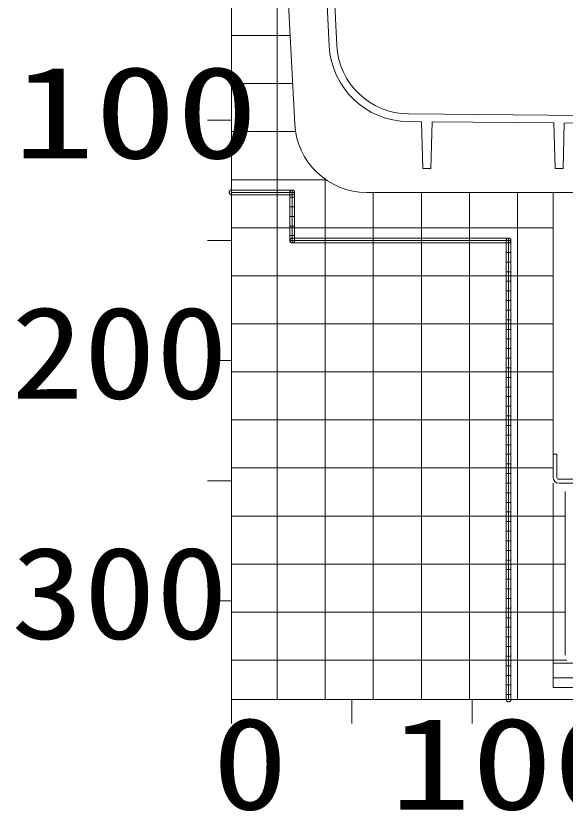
# Model space of a CAD drawing. Units: millimetres on the paper. Extents: x -305 to 305, y -152 to 152.
# Drawn here: x -124.45 to -113.03, y -45.64 to -29.09 of the extents above; entities that cross this region are included whole.
import ezdxf
from ezdxf.enums import TextEntityAlignment as Align

# ---------------------------------------------------------------- set-up
doc = ezdxf.new("R2010")
doc.units = ezdxf.units.MM
doc.layers.add('0-0_PV', color=7, linetype='Continuous', lineweight=9)
doc.styles.add('ＭＳ ゴシック', font='')
doc.styles.get('ＭＳ ゴシック').set_extended_font_data('MS Gothic')

msp = doc.modelspace()

# ---------------------------------------------------------------- linework, layer by layer
at = {"layer": '0-0_PV'}
for p, q in [((-119.963, -3.313), (-119.963, -43.313)), ((-117.933, -29.716), (-119.05, -8.413)), ((-117.774, -29.707), (-118.895, -8.303)), ((-119.017, -32.763), (-119.017, -25.274)), ((-119.963, -29.498), (-118.749, -29.498)), ((-119.963, -30.498), (-118.696, -30.498)), ((-120.463, -31.263), (-119.963, -31.263)), ((-108.112, -31.197), (-116.288, -31.129)), ((-116.011, -31.291), (-116.29, -31.289)), ((-115.985, -32.263), (-116.011, -31.291)), ((-115.794, -31.293), (-115.82, -32.263)), ((-113.26, -31.314), (-115.794, -31.293)), ((-113.235, -32.263), (-113.26, -31.314)), ((-113.045, -31.316), (-113.07, -32.263)), ((-108.509, -31.354), (-113.045, -31.316)), ((-119.963, -31.498), (-118.629, -31.498)), ((-115.985, -32.263), (-115.82, -32.263)), ((-113.235, -32.263), (-113.07, -32.263)), ((-119.963, -32.498), (-117.999, -32.498)), ((-118.017, -33.763), (-118.017, -32.484)), ((-118.703, -32.713), (-119.963, -32.713)), ((-119.017, -43.313), (-119.017, -32.763)), ((-108.499, -32.763), (-117.154, -32.763)), ((-117.017, -33.763), (-117.017, -32.763)), ((-116.017, -33.763), (-116.017, -32.763)), ((-115.017, -33.763), (-115.017, -32.763)), ((-114.017, -43.313), (-114.017, -32.763)), ((-113.278, -32.763), (-113.278, -38.213)), ((-118.653, -32.863), (-118.753, -32.863)), ((-118.653, -33.063), (-118.753, -33.063)), ((-118.653, -33.263), (-118.753, -33.263)), ((-119.963, -33.498), (-118.703, -33.498)), ((-118.653, -33.463), (-118.753, -33.463)), ((-118.703, -33.498), (-113.278, -33.498)), ((-118.653, -33.663), (-118.753, -33.663)), ((-114.203, -33.713), (-118.703, -33.713)), ((-120.463, -33.763), (-119.963, -33.763)), ((-118.017, -43.313), (-118.017, -33.763)), ((-117.017, -43.313), (-117.017, -33.763)), ((-116.017, -43.313), (-116.017, -33.763)), ((-115.017, -43.313), (-115.017, -33.763)), ((-114.153, -33.813), (-114.253, -33.813)), ((-114.153, -34.013), (-114.253, -34.013)), ((-114.153, -34.213), (-114.253, -34.213)), ((-114.153, -34.413), (-114.253, -34.413)), ((-119.963, -34.498), (-114.203, -34.498)), ((-114.203, -34.498), (-113.278, -34.498)), ((-114.153, -34.613), (-114.253, -34.613)), ((-114.153, -34.813), (-114.253, -34.813)), ((-114.153, -35.013), (-114.253, -35.013)), ((-114.153, -35.213), (-114.253, -35.213)), ((-119.963, -35.498), (-114.203, -35.498)), ((-114.153, -35.413), (-114.253, -35.413)), ((-114.203, -35.498), (-113.278, -35.498)), ((-114.153, -35.613), (-114.253, -35.613)), ((-114.153, -35.813), (-114.253, -35.813)), ((-114.153, -36.013), (-114.253, -36.013)), ((-114.153, -36.213), (-114.253, -36.213)), ((-120.463, -36.263), (-119.963, -36.263)), ((-119.963, -36.498), (-114.203, -36.498)), ((-114.153, -36.413), (-114.253, -36.413)), ((-114.203, -36.498), (-113.278, -36.498)), ((-114.153, -36.613), (-114.253, -36.613)), ((-114.153, -36.813), (-114.253, -36.813)), ((-114.153, -37.013), (-114.253, -37.013)), ((-114.153, -37.213), (-114.253, -37.213)), ((-119.963, -37.498), (-114.203, -37.498)), ((-114.153, -37.413), (-114.253, -37.413)), ((-114.203, -37.498), (-113.278, -37.498)), ((-114.153, -37.613), (-114.253, -37.613)), ((-114.153, -37.813), (-114.253, -37.813)), ((-114.153, -38.013), (-114.253, -38.013)), ((-114.153, -38.213), (-114.253, -38.213)), ((-113.198, -38.213), (-113.278, -38.213)), ((-113.278, -38.213), (-113.278, -38.693)), ((-113.198, -38.213), (-113.198, -38.693)), ((-119.963, -38.498), (-114.203, -38.498)), ((-114.153, -38.413), (-114.253, -38.413)), ((-114.203, -38.498), (-113.278, -38.498)), ((-114.153, -38.613), (-114.253, -38.613)), ((-120.463, -38.763), (-119.963, -38.763)), ((-114.153, -38.813), (-114.253, -38.813)), ((-113.278, -38.813), (-113.278, -43.063)), ((-109.148, -38.733), (-113.158, -38.733)), ((-112.855, -38.813), (-113.158, -38.813)), ((-109.148, -38.813), (-113.158, -38.813)), ((-114.153, -39.013), (-114.253, -39.013)), ((-113.028, -42.39), (-113.028, -38.985)), ((-113.028, -38.985), (-113.028, -42.39)), ((-114.153, -39.213), (-114.253, -39.213)), ((-119.963, -39.498), (-114.203, -39.498)), ((-114.153, -39.413), (-114.253, -39.413)), ((-114.203, -39.498), (-113.028, -39.498)), ((-114.153, -39.613), (-114.253, -39.613)), ((-114.153, -39.813), (-114.253, -39.813)), ((-114.153, -40.013), (-114.253, -40.013)), ((-114.153, -40.213), (-114.253, -40.213)), ((-119.963, -40.498), (-114.203, -40.498)), ((-114.153, -40.413), (-114.253, -40.413)), ((-114.203, -40.498), (-113.028, -40.498)), ((-114.153, -40.613), (-114.253, -40.613)), ((-114.153, -40.813), (-114.253, -40.813)), ((-114.153, -41.013), (-114.253, -41.013)), ((-120.463, -41.263), (-119.963, -41.263)), ((-114.153, -41.213), (-114.253, -41.213)), ((-119.963, -41.498), (-114.203, -41.498)), ((-114.153, -41.413), (-114.253, -41.413)), ((-114.203, -41.498), (-113.028, -41.498)), ((-114.153, -41.613), (-114.253, -41.613)), ((-114.153, -41.813), (-114.253, -41.813)), ((-114.153, -42.013), (-114.253, -42.013)), ((-114.153, -42.213), (-114.253, -42.213)), ((-119.963, -42.498), (-114.203, -42.498)), ((-114.153, -42.413), (-114.253, -42.413)), ((-114.203, -42.498), (-112.99, -42.498)), ((-114.153, -42.613), (-114.253, -42.613)), ((-109.028, -42.563), (-113.278, -42.563)), ((-114.153, -42.813), (-114.253, -42.813)), ((-114.153, -43.013), (-114.253, -43.013)), ((-109.028, -42.863), (-113.278, -42.863)), ((-109.028, -43.063), (-113.278, -43.063)), ((-119.963, -43.313), (-94.963, -43.313)), ((-119.963, -43.313), (-119.963, -43.813)), ((-117.463, -43.313), (-117.463, -43.813)), ((-114.963, -43.313), (-114.963, -43.813)), ((-114.153, -43.213), (-114.253, -43.213))]:
    msp.add_line(p, q, dxfattribs=at)
for points in [[(-118.652, -31.341), (-118.824, -28.063), (-118.02, -28.063), (-118.03, -27.878), (-118.879, -27.922), (-119.768, -10.946)], [(-118.02, -28.063), (-118.824, -28.063), (-118.652, -31.341)], [(-119.963, -28.313), (-119.963, -30.813), (-119.963, -32.763), (-118.703, -32.763), (-118.703, -33.763), (-114.203, -33.763), (-114.203, -43.313), (-112.463, -43.313), (-109.963, -43.313), (-107.463, -43.313), (-104.963, -43.313), (-102.203, -43.313), (-102.203, -34.763), (-109.028, -34.763), (-109.028, -38.213), (-109.028, -38.693)], [(-113.278, -38.693), (-113.278, -38.213), (-113.278, -32.763), (-117.154, -32.763)], [(-109.45, -42.563), (-109.028, -42.563), (-109.028, -42.863), (-109.028, -43.063), (-113.278, -43.063), (-113.278, -42.863), (-113.278, -42.563), (-112.855, -42.563)]]:
    msp.add_lwpolyline(points, dxfattribs=at)
for points in [[(-119.963, -32.763), (-119.963, -32.713), (-119.969, -32.713), (-119.975, -32.715), (-119.981, -32.716), (-119.987, -32.719), (-119.992, -32.722), (-119.997, -32.726), (-120.001, -32.731), (-120.005, -32.736), (-120.008, -32.742), (-120.01, -32.747), (-120.012, -32.754), (-120.013, -32.76), (-120.013, -32.766), (-120.012, -32.772), (-120.01, -32.778), (-120.008, -32.784), (-120.005, -32.79), (-120.001, -32.795), (-119.997, -32.799), (-119.992, -32.803), (-119.987, -32.807), (-119.981, -32.809), (-119.975, -32.811), (-119.969, -32.813), (-119.963, -32.813)], [(-118.703, -32.713), (-119.963, -32.713), (-119.963, -32.813), (-118.703, -32.813)], [(-118.703, -33.763), (-118.703, -32.763), (-119.963, -32.763), (-119.963, -33.313), (-119.963, -35.813), (-119.963, -38.313), (-119.963, -40.813), (-119.963, -43.313), (-117.463, -43.313), (-114.963, -43.313), (-114.203, -43.313), (-114.203, -33.763)], [(-118.703, -32.763), (-118.653, -32.763), (-118.653, -32.757), (-118.654, -32.751), (-118.656, -32.745), (-118.659, -32.739), (-118.662, -32.734), (-118.666, -32.729), (-118.671, -32.724), (-118.676, -32.721), (-118.681, -32.718), (-118.687, -32.715), (-118.693, -32.714), (-118.7, -32.713), (-118.706, -32.713), (-118.712, -32.714), (-118.718, -32.715), (-118.724, -32.718), (-118.73, -32.721), (-118.735, -32.724), (-118.739, -32.729), (-118.743, -32.734), (-118.747, -32.739), (-118.749, -32.745), (-118.751, -32.751), (-118.752, -32.757), (-118.753, -32.763)], [(-118.653, -33.763), (-118.653, -32.763), (-118.753, -32.763), (-118.753, -33.763)], [(-118.703, -32.813), (-118.696, -32.813), (-118.69, -32.811), (-118.684, -32.809), (-118.679, -32.807), (-118.673, -32.803), (-118.669, -32.799), (-118.664, -32.795), (-118.661, -32.79), (-118.657, -32.784), (-118.655, -32.778), (-118.654, -32.772), (-118.653, -32.766), (-118.653, -32.76), (-118.654, -32.754), (-118.655, -32.747), (-118.657, -32.742), (-118.661, -32.736), (-118.664, -32.731), (-118.669, -32.726), (-118.673, -32.722), (-118.679, -32.719), (-118.684, -32.716), (-118.69, -32.715), (-118.696, -32.713), (-118.703, -32.713), (-118.703, -32.763)], [(-118.703, -33.763), (-118.703, -33.713), (-118.709, -33.713), (-118.715, -33.715), (-118.721, -33.716), (-118.727, -33.719), (-118.732, -33.722), (-118.737, -33.726), (-118.741, -33.731), (-118.745, -33.736), (-118.748, -33.742), (-118.75, -33.747), (-118.752, -33.754), (-118.753, -33.76), (-118.753, -33.766), (-118.752, -33.772), (-118.75, -33.778), (-118.748, -33.784), (-118.745, -33.79), (-118.741, -33.795), (-118.737, -33.799), (-118.732, -33.803), (-118.727, -33.807), (-118.721, -33.809), (-118.715, -33.811), (-118.709, -33.813), (-118.703, -33.813)], [(-114.203, -33.713), (-118.703, -33.713), (-118.703, -33.813), (-114.203, -33.813)], [(-114.203, -33.763), (-114.153, -33.763), (-114.153, -33.757), (-114.154, -33.751), (-114.156, -33.745), (-114.159, -33.739), (-114.162, -33.734), (-114.166, -33.729), (-114.171, -33.724), (-114.176, -33.721), (-114.181, -33.718), (-114.187, -33.715), (-114.193, -33.714), (-114.2, -33.713), (-114.206, -33.713), (-114.212, -33.714), (-114.218, -33.715), (-114.224, -33.718), (-114.23, -33.721), (-114.235, -33.724), (-114.239, -33.729), (-114.243, -33.734), (-114.247, -33.739), (-114.249, -33.745), (-114.251, -33.751), (-114.252, -33.757), (-114.253, -33.763)], [(-114.203, -33.813), (-114.196, -33.813), (-114.19, -33.811), (-114.184, -33.809), (-114.179, -33.807), (-114.173, -33.803), (-114.169, -33.799), (-114.164, -33.795), (-114.161, -33.79), (-114.157, -33.784), (-114.155, -33.778), (-114.154, -33.772), (-114.153, -33.766), (-114.153, -33.76), (-114.154, -33.754), (-114.155, -33.747), (-114.157, -33.742), (-114.161, -33.736), (-114.164, -33.731), (-114.169, -33.726), (-114.173, -33.722), (-114.179, -33.719), (-114.184, -33.716), (-114.19, -33.715), (-114.196, -33.713), (-114.203, -33.713), (-114.203, -33.763)], [(-118.753, -33.763), (-118.752, -33.769), (-118.751, -33.775), (-118.749, -33.781), (-118.747, -33.787), (-118.743, -33.792), (-118.739, -33.797), (-118.735, -33.801), (-118.73, -33.805), (-118.724, -33.808), (-118.718, -33.81), (-118.712, -33.812), (-118.706, -33.813), (-118.7, -33.813), (-118.693, -33.812), (-118.687, -33.81), (-118.681, -33.808), (-118.676, -33.805), (-118.671, -33.801), (-118.666, -33.797), (-118.662, -33.792), (-118.659, -33.787), (-118.656, -33.781), (-118.654, -33.775), (-118.653, -33.769), (-118.653, -33.763), (-118.703, -33.763)], [(-114.153, -43.313), (-114.153, -33.763), (-114.253, -33.763), (-114.253, -43.313)], [(-114.253, -43.313), (-114.252, -43.319), (-114.251, -43.325), (-114.249, -43.331), (-114.247, -43.337), (-114.243, -43.342), (-114.239, -43.347), (-114.235, -43.351), (-114.23, -43.355), (-114.224, -43.358), (-114.218, -43.36), (-114.212, -43.362), (-114.206, -43.363), (-114.2, -43.363), (-114.193, -43.362), (-114.187, -43.36), (-114.181, -43.358), (-114.176, -43.355), (-114.171, -43.351), (-114.166, -43.347), (-114.162, -43.342), (-114.159, -43.337), (-114.156, -43.331), (-114.154, -43.325), (-114.153, -43.319), (-114.153, -43.313), (-114.203, -43.313)]]:
    msp.add_lwpolyline(points, close=True, dxfattribs=at)
for centre, radius, start, end in [((-116.276, -29.629), 1.66, 183, 269.5226), ((-116.276, -29.629), 1.5, 183, 269.5226), ((-117.154, -31.263), 1.5, 183, 270), ((-117.154, -31.263), 1.5, 183, 270), ((-113.158, -38.693), 0.12, 180, 270), ((-113.158, -38.693), 0.12, 180, 270), ((-113.158, -38.693), 0.04, 180, 270)]:
    msp.add_arc(centre, radius, start, end, dxfattribs=at)

# ---------------------------------------------------------------- texts
at = {"layer": '0-0_PV', "style": 'ＭＳ ゴシック'}
for s, width, p in [('100', 1.3, (-124.51, -32.633)), ('200', 1.15, (-124.546, -37.633)), ('300', 1.15, (-124.546, -42.633)), ('0', 1.2, (-120.363, -46.183)), ('100', 1.3, (-116.677, -46.183))]:
    msp.add_text(s, height=1.921, dxfattribs=dict(at, width=width)).set_placement(p, align=Align.BOTTOM_LEFT)

doc.saveas('drawing.dxf')
